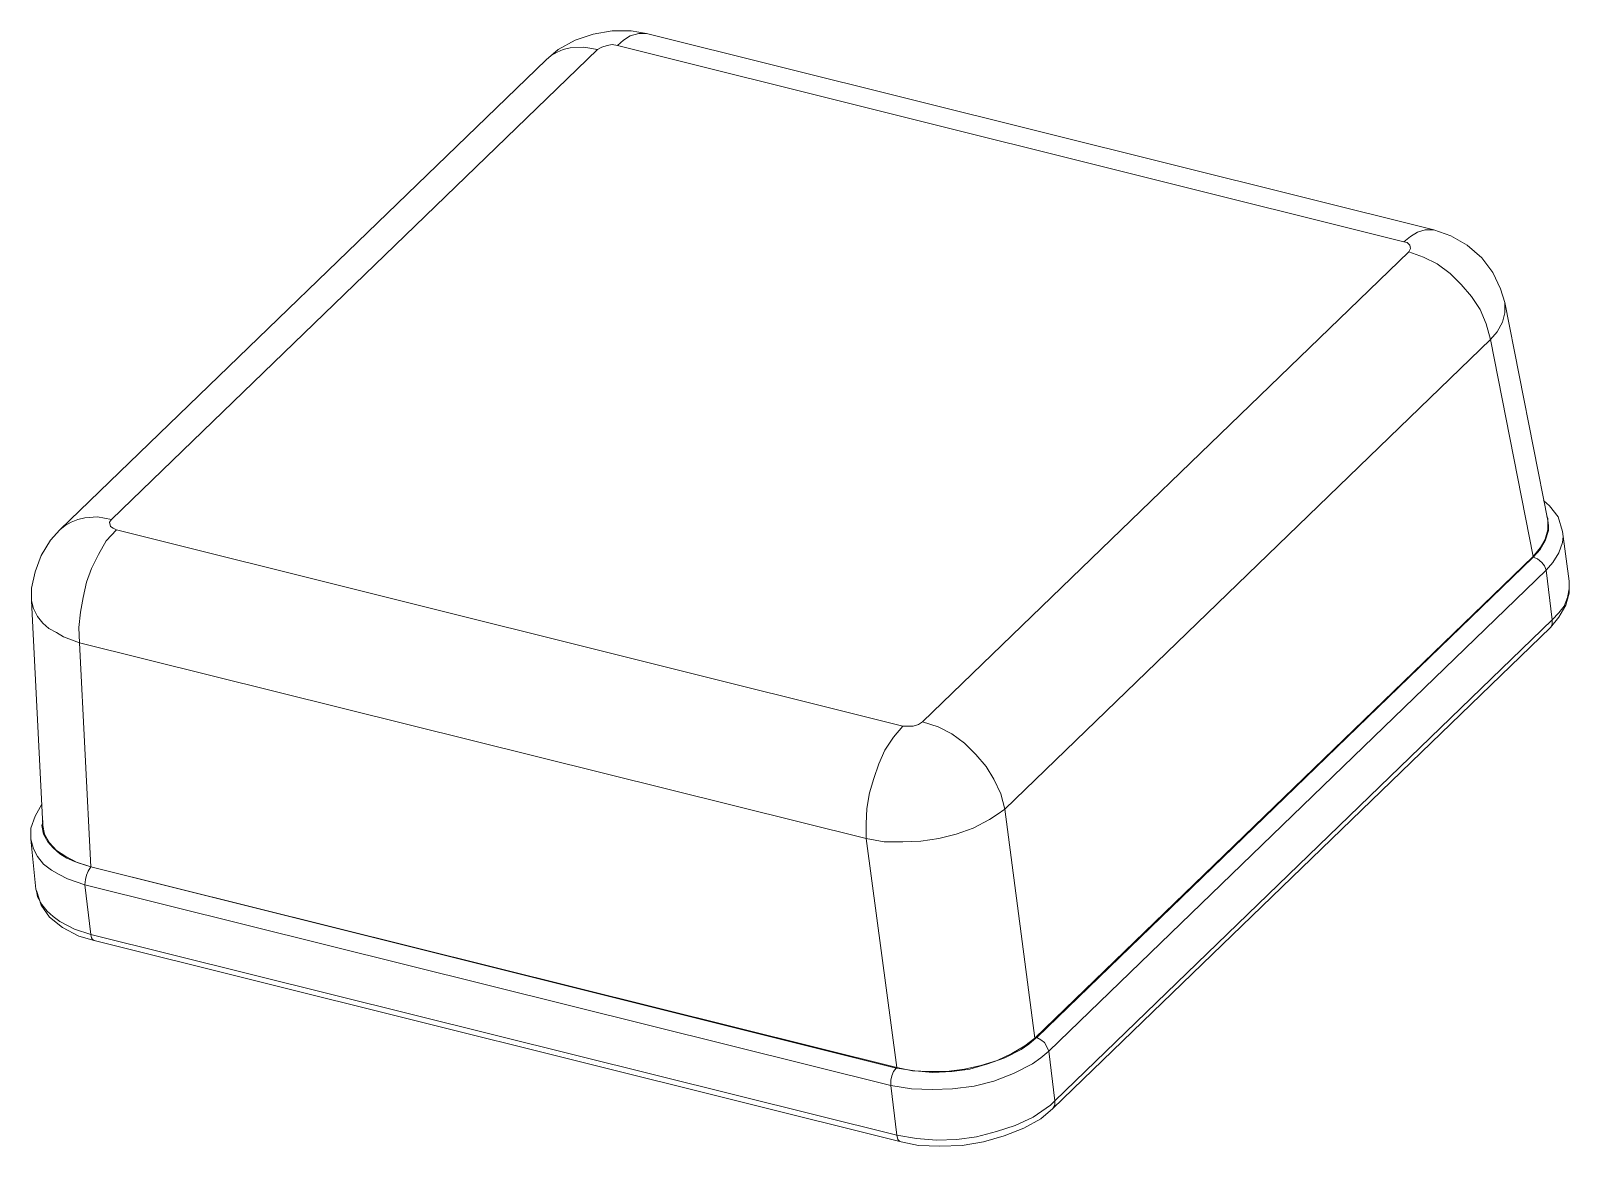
# Model space of a CAD drawing. Header units: millimetres. Extents: x 15 to 196, y 29 to 258.
# Drawn here: x 117 to 193, y 181.5 to 236.6 of the extents above; entities that cross this region are included whole.
import ezdxf

# ---------------------------------------------------------------- set-up
doc = ezdxf.new("R2010")
doc.units = ezdxf.units.MM

msp = doc.modelspace()

# ---------------------------------------------------------------- linework, layer by layer
at = {"color": 7, "lineweight": 0}
for points in [[(147.439239, 236.428492), (146.677239, 236.555844), (145.745906, 236.555844), (144.814572, 236.386511), (143.925572, 236.090178), (143.078906, 235.624511), (142.486239, 235.116511)], [(145.999906, 235.836178), (146.296239, 236.090178), (146.634906, 236.301844), (147.058239, 236.428492), (147.439239, 236.428492)], [(147.439239, 236.428492), (186.301239, 226.734511)], [(145.026239, 235.624511), (121.023239, 212.425844)], [(145.026239, 235.624511), (144.348906, 235.751511), (143.671572, 235.709178), (143.332906, 235.624511), (143.036572, 235.497511), (142.740239, 235.328178), (142.486239, 235.116511)], [(145.999906, 235.836178), (145.745906, 235.878511), (145.491906, 235.836178), (145.237906, 235.751511), (145.026239, 235.624511)], [(184.819572, 226.141844), (145.999906, 235.836178)], [(142.486239, 235.116511), (118.483239, 211.917844), (118.017572, 211.409844), (117.551906, 210.647844), (117.255572, 209.843511), (117.086239, 209.039178), (117.086239, 208.403825)], [(184.819572, 226.141844), (185.158239, 226.395492), (185.496906, 226.607511), (185.877906, 226.734511), (186.301239, 226.734511)], [(189.814906, 223.136178), (189.603239, 223.813511), (189.222239, 224.617844), (188.671906, 225.337158), (187.952239, 225.972511), (187.147906, 226.437825), (186.301239, 226.734511)], [(161.070572, 202.435178), (185.073572, 225.633844)], [(185.073572, 225.633844), (185.158239, 225.803178), (185.115906, 225.972511), (184.988906, 226.099511), (184.819572, 226.141844)], [(185.073572, 225.633844), (185.793239, 225.379492), (186.470572, 225.041178), (187.105572, 224.575511), (187.655906, 224.025178), (188.163906, 223.432511), (188.587239, 222.797511), (188.883572, 222.077844), (189.095239, 221.315844)], [(189.095239, 221.315844), (189.433906, 221.696844), (189.687906, 222.162158), (189.814906, 222.628178), (189.814906, 222.882178), (189.814906, 223.136178)], [(189.814906, 223.136178), (191.931572, 212.383511)], [(165.134572, 198.117178), (189.095239, 221.315844)], [(189.095239, 221.315844), (191.211906, 210.605511)], [(192.651239, 211.833178), (192.439572, 212.552844), (192.016239, 213.103178), (191.719906, 213.357178)], [(121.023239, 212.425844), (120.345906, 212.552844), (119.710906, 212.510511), (119.372239, 212.425844), (119.033572, 212.298844), (118.737239, 212.129158), (118.483239, 211.917844)], [(121.277239, 211.917844), (120.769239, 211.367511), (120.388239, 210.690178), (120.049572, 210.012492), (119.795572, 209.335511), (119.626239, 208.573511), (119.499239, 207.853492), (119.414572, 207.091844), (119.456906, 206.329492)], [(121.023239, 212.425844), (120.938572, 212.298844), (120.980906, 212.086825), (121.107906, 212.002511), (121.277239, 211.917844)], [(121.277239, 211.917844), (160.096906, 202.223511)], [(191.211906, 210.562825), (191.550572, 210.944178), (191.804572, 211.367511), (191.973906, 211.875511), (191.973906, 212.129158), (191.931572, 212.383511)], [(191.211906, 210.605511), (191.550572, 211.028492), (191.804572, 211.452178), (191.931572, 211.917844), (191.931572, 212.341178)], [(191.931572, 212.468178), (191.889239, 212.595178)], [(191.931572, 212.383511), (191.931572, 212.468178)], [(191.846906, 209.928178), (192.185572, 210.309178), (192.481906, 210.774844), (192.651239, 211.282844), (192.693572, 211.578825), (192.651239, 211.833178)], [(192.989906, 209.377844), (192.651239, 211.833178)], [(166.616239, 186.814178), (191.211906, 210.605511)], [(166.700906, 186.856511), (191.211906, 210.562825)], [(191.211906, 210.562825), (191.423572, 210.478511), (191.635239, 210.309178), (191.762239, 210.139844), (191.846906, 209.928178)], [(167.293572, 186.178825), (191.846906, 209.928178)], [(192.143239, 207.472844), (191.846906, 209.928178)], [(192.058572, 207.091844), (192.481906, 207.599844), (192.820572, 208.192511), (192.989906, 208.785178), (192.989906, 209.377844)], [(192.989906, 208.996844), (192.905239, 208.573511), (192.735906, 208.150178), (192.481906, 207.811511), (192.143239, 207.472844)], [(192.989906, 208.996844), (192.989906, 209.377844)], [(117.086239, 208.403825), (117.170906, 208.023178), (117.382572, 207.642178), (117.636572, 207.303511), (117.932906, 207.049511), (118.313906, 206.837492), (118.652572, 206.626178), (119.456906, 206.329492)], [(117.086239, 208.403825), (117.636572, 197.312492)], [(192.143239, 207.472844), (167.589906, 183.723844)], [(192.058572, 207.091844), (192.143239, 207.261178), (192.143239, 207.472844)], [(192.058572, 207.091844), (167.505239, 183.342844)], [(119.456906, 206.329492), (158.276572, 196.677844)], [(119.456906, 206.329492), (120.007239, 195.280844)], [(160.096906, 202.223511), (159.631239, 201.673178), (159.207906, 201.037825), (158.911572, 200.360844), (158.657572, 199.641178), (158.445906, 198.921158), (158.318906, 198.159511), (158.276572, 197.397511), (158.276572, 196.677844)], [(160.096906, 202.223511), (160.350906, 202.223511), (160.604906, 202.223511), (160.858906, 202.308178), (161.070572, 202.435178)], [(161.070572, 202.435178), (161.832572, 202.181178), (162.509906, 201.842511), (163.144906, 201.376844), (163.695239, 200.826511), (164.203239, 200.233844), (164.584239, 199.598844), (164.922906, 198.878825), (165.134572, 198.117178)], [(117.594239, 198.370825), (117.255572, 197.778511), (117.043906, 197.185844), (117.043906, 196.635511)], [(117.636572, 197.482178), (117.594239, 197.312492)], [(117.636572, 197.566844), (117.636572, 197.482178)], [(158.276572, 196.677844), (159.165572, 196.508511), (160.096906, 196.508511), (160.985906, 196.550844), (161.874906, 196.677844), (162.721572, 196.889511), (163.568239, 197.185844), (164.372572, 197.609178), (164.753572, 197.862825), (165.134572, 198.117178)], [(165.134572, 198.117178), (166.616239, 186.814178)], [(117.594239, 197.312492), (117.678906, 196.889511), (117.890572, 196.508511), (118.144572, 196.211825), (118.483239, 195.915844), (118.821906, 195.703825), (119.202906, 195.534844), (120.007239, 195.280844)], [(117.636572, 197.312492), (117.721239, 196.889511), (117.975239, 196.466178), (118.313906, 196.085178), (118.779572, 195.788844), (119.329906, 195.492511), (120.007239, 195.280844)], [(117.043906, 196.635511), (117.170906, 196.169844), (117.382572, 195.788844), (117.678906, 195.407844), (118.059906, 195.111511), (118.440906, 194.899844), (118.864239, 194.687825), (119.710906, 194.391844)], [(117.297906, 194.180178), (117.043906, 196.635511)], [(158.276572, 196.677844), (159.800572, 185.374844)], [(120.007239, 195.280844), (119.880239, 195.069178), (119.795572, 194.857511), (119.753239, 194.645492), (119.710906, 194.391844)], [(120.007239, 195.280844), (120.049572, 195.280844)], [(159.800572, 185.374844), (120.007239, 195.280844), (159.758239, 185.332511)], [(117.382572, 193.799178), (117.340239, 194.010844), (117.297906, 194.180178)], [(117.297906, 194.180178), (117.340239, 194.053178), (117.551906, 193.375844), (117.975239, 192.783178), (118.610239, 192.275178), (119.414572, 191.851844), (120.176572, 191.640178)], [(120.007239, 191.936511), (119.202906, 192.190511), (118.483239, 192.571158), (118.144572, 192.825511), (117.848239, 193.079158), (117.594239, 193.418178), (117.382572, 193.799178)], [(119.710906, 194.391844), (159.504239, 184.485492)], [(120.007239, 191.936511), (119.710906, 194.391844)], [(120.176572, 191.640178), (120.091906, 191.682511), (120.049572, 191.767178), (120.007239, 191.936511)], [(159.800572, 182.030511), (120.007239, 191.936511)], [(120.176572, 191.640178), (160.012239, 181.691844), (160.858906, 181.522511), (161.917239, 181.480178), (163.017906, 181.522511), (164.076239, 181.691844), (165.092239, 181.987825), (166.065906, 182.368825), (166.912572, 182.834844), (167.505239, 183.342844)], [(166.658572, 186.814178), (166.700906, 186.856511)], [(166.700906, 186.856511), (166.912572, 186.729158), (167.081906, 186.602511), (167.208906, 186.390844), (167.293572, 186.178825)], [(159.504239, 184.485492), (160.520239, 184.316511), (161.536239, 184.274178), (162.552239, 184.316511), (163.610572, 184.443158), (164.584239, 184.697511), (165.557906, 185.078511), (166.489239, 185.544178), (166.912572, 185.840511), (167.293572, 186.178825)], [(159.800572, 185.374844), (160.562572, 185.205511), (161.409239, 185.162825), (162.255906, 185.162825), (163.144906, 185.290178), (163.949239, 185.459511), (164.753572, 185.713511), (165.473239, 186.052178), (166.108239, 186.433178), (166.616239, 186.814178)], [(159.800572, 185.332511), (160.689572, 185.205511), (161.578572, 185.120492), (162.509906, 185.162825), (163.398906, 185.290178), (164.287906, 185.544178), (165.134572, 185.840511), (165.938906, 186.263844), (166.319906, 186.517844), (166.658572, 186.814178)], [(167.293572, 186.178825), (167.589906, 183.723844)], [(159.758239, 185.332511), (159.631239, 185.162825), (159.546572, 184.951511), (159.504239, 184.739844), (159.504239, 184.485492)], [(159.758239, 185.332511), (159.800572, 185.332511)], [(159.504239, 184.485492), (159.800572, 182.030511)], [(167.378239, 183.511825), (166.954906, 183.215844), (166.531572, 182.919158), (165.642572, 182.495825), (164.711239, 182.199844), (163.737572, 181.945492), (162.763906, 181.818492), (161.747906, 181.776511), (160.774239, 181.860825), (159.800572, 182.030511)], [(167.378239, 183.511825), (167.589906, 183.723844)], [(167.505239, 183.342844), (167.589906, 183.511825), (167.589906, 183.723844)], [(160.012239, 181.691844), (159.927572, 181.734178), (159.842906, 181.818492), (159.800572, 182.030511)]]:
    msp.add_lwpolyline(points, dxfattribs=at)

doc.saveas('drawing.dxf')
